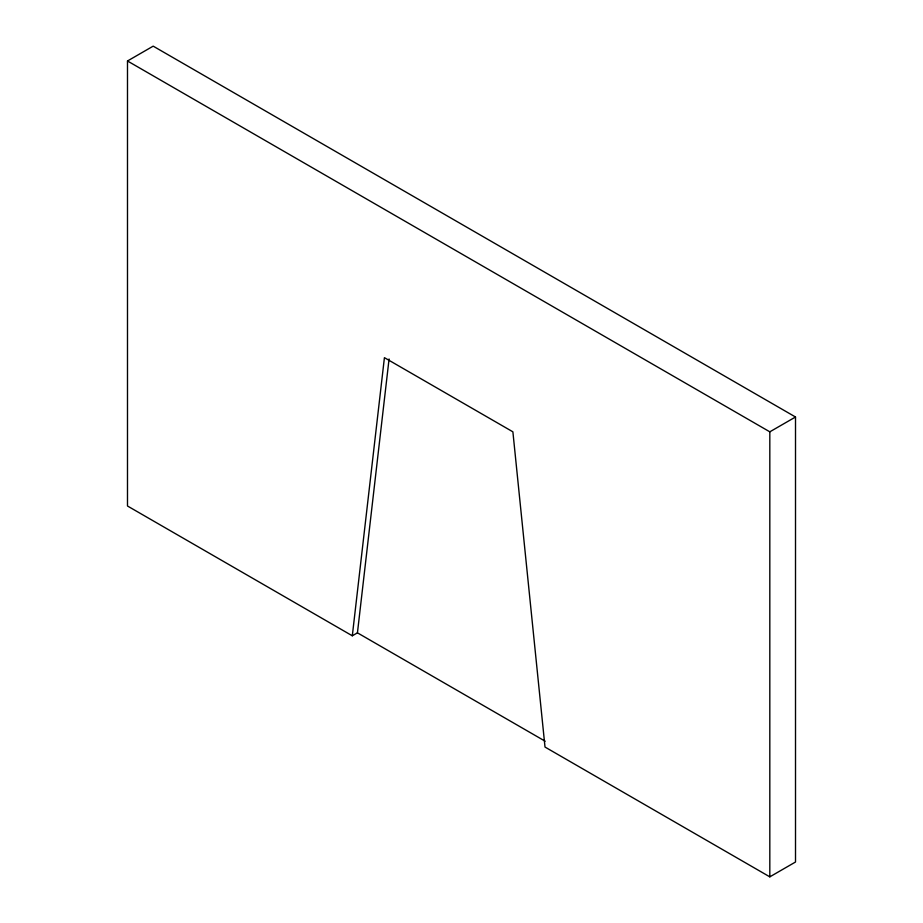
<?xml version="1.0" encoding="UTF-8"?>
<svg xmlns="http://www.w3.org/2000/svg" width="923" height="923" viewBox="0 0 923 923"><rect width="100%" height="100%" fill="white"/><g stroke="black" fill="none" stroke-linecap="round" stroke-linejoin="round"><path stroke-width="1.38" d="M352.309 635.797L384.418 357.663L512.888 431.826L545.008 747.053L769.817 876.85L795.511 862.013L795.511 417L153.183 46.15L127.489 60.987L127.489 506L352.309 635.797L357.201 632.97M389.068 358.978L357.443 632.832L545.17 741.215M127.489 60.987L769.817 431.826L795.511 417M769.817 431.826L769.817 876.85"/></g></svg>
